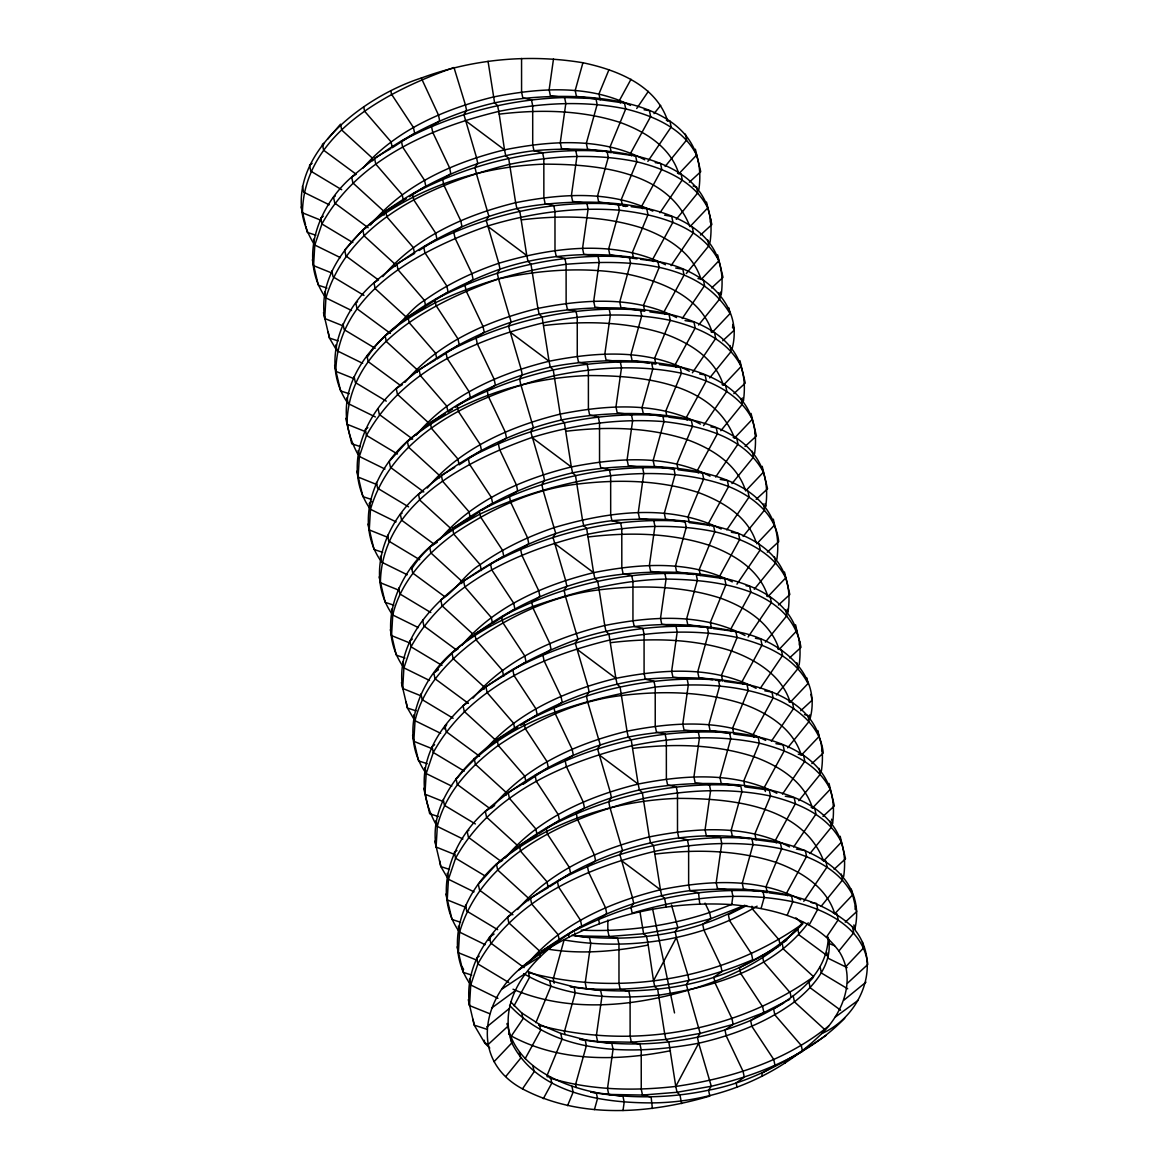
<?xml version="1.0" encoding="UTF-8"?>
<svg xmlns="http://www.w3.org/2000/svg" width="1169" height="1169" viewBox="0 0 1169 1169"><rect width="100%" height="100%" fill="white"/><g stroke="black" fill="none" stroke-linecap="round" stroke-linejoin="round"><path stroke-width="1.5" d="M853.896 924.898L854.817 929.297C868.669 869.751 800.239 840.964 751.842 838.553C684.669 828.719 614.777 845.523 557.335 881.119L558.577 886.993L580.482 920.208L581.724 926.082C541.7 948.673 494.531 992.145 511.803 1042.938C537.185 1093.41 601.407 1102.981 652.375 1102.893C715.063 1102.352 776.961 1077.497 821.807 1033.542C861.553 1016.139 883.779 961.926 852.479 926.9C809.269 887.622 744.974 886.701 689.885 890.646C626.438 898.829 566.79 928.128 518.729 969.832C480.24 1003.499 472.232 1061.905 522.485 1088.88C579.926 1119.244 649.321 1113.911 709.817 1096.069L708.575 1090.195L711.307 1086.264C760.128 1074.472 809.138 1054.833 844.749 1018.228M314.242 244.379C267.613 169.315 356.413 98.81 421.293 78.045C472.612 59.064 528.958 53.759 582.922 62.746C616.779 69.862 656.014 85.074 667.689 120.977M325.377 297.233C298.08 258.013 318.436 205.846 351.664 177.06C392.579 141.654 441.721 115.073 494.604 102.857C559.498 89.37 713.002 88.259 698.901 189.378M343.248 325.961L324.719 318.494C317.413 273.736 352.307 235.773 385.653 211.063C429.871 180.26 480.094 157.289 533.955 150.713C596.672 145.029 723.596 150.523 710.036 242.231M324.719 318.494L325.932 297.89L324.69 292.016M347.646 402.94C320.35 363.72 340.705 311.538 373.934 282.752C414.849 247.36 463.991 220.78 516.888 208.564C581.767 195.077 735.272 193.966 721.171 295.085L720.557 292.148M357.904 454.288C308.382 362.931 428.775 294.939 500.025 269.133C550.847 252.08 605.644 250.634 657.899 261.622C698.77 268.183 744.068 301.544 732.305 347.938M369.93 508.632C342.634 469.427 362.989 417.245 396.203 388.459C437.133 353.067 486.26 326.487 539.157 314.271C604.052 300.784 757.541 299.673 743.44 400.777L742.826 397.855M380.188 559.995C354.046 520.863 374.694 469.777 407.353 441.312C448.268 405.921 497.409 379.341 550.292 367.124C615.186 353.623 768.691 352.527 754.589 453.63M392.199 614.339C364.903 575.119 385.259 522.952 418.487 494.166C459.402 458.774 508.544 432.179 561.427 419.978C626.321 406.476 779.825 405.38 765.724 506.484L765.096 503.547M402.457 665.687C376.33 626.569 396.978 575.484 429.622 547.019C470.537 511.627 519.679 485.033 572.576 472.831C637.456 459.329 790.96 458.233 776.859 559.337M421.205 695.92L402.677 688.453C395.37 643.695 430.265 605.732 463.625 581.022C507.828 550.234 558.066 527.248 611.913 520.687C674.63 515.003 801.554 520.497 787.994 612.191L787.38 609.254M402.677 688.453L403.904 667.85L402.662 661.975M424.727 771.394C398.6 732.262 419.247 681.176 451.892 652.726C492.821 617.32 541.948 590.74 594.846 578.523C659.74 565.036 813.229 563.94 799.128 665.044M436.753 825.752C384.806 734.278 506.294 664.825 577.983 639.092C628.805 622.04 683.602 620.607 735.856 631.581C776.742 638.142 822.041 671.503 810.278 717.898L809.649 714.96M454.624 854.481L436.095 847.014C428.789 802.255 463.684 764.292 497.03 739.568C541.247 708.779 591.47 685.808 645.332 679.233C708.049 673.549 834.973 679.043 821.412 770.751M436.095 847.014L437.308 826.41L436.066 820.536M459.022 931.445C431.726 892.239 452.082 840.058 485.31 811.271C526.225 775.88 575.367 749.3 628.264 737.084C693.144 723.596 846.648 722.486 832.547 823.604L831.627 819.191M469.28 982.808C443.153 943.675 463.801 892.59 496.445 864.125C537.375 828.733 586.502 802.153 639.399 789.937C704.279 776.45 857.783 775.339 843.682 876.458M489.723 1013.713L469.5 1005.574C461.828 949.009 513.293 906.501 557.335 881.119C616.574 849.381 684.669 833.541 751.842 838.553L753.084 844.427L742.257 883.282L743.499 889.141L758.769 891.362M469.5 1005.574L470.727 984.97L469.485 979.096M710.27 222.212L710.635 218.691M732.539 327.919L732.905 324.383L734.147 330.257L722.734 340.778M754.823 433.626L755.189 430.09M799.362 645.04L799.742 641.503M821.646 750.732L822.012 747.21M855.05 909.292L855.43 905.756M579.853 1039.343C637.105 1049.338 697.016 1043.113 750.63 1020.479C784.618 1004.522 826.673 979.929 828.266 937.816C833.833 963.943 813.361 986.68 794.467 1001.848C766.177 1022.773 732.773 1035.427 698.682 1043.216C635.337 1055.023 556.882 1056.133 509.538 1005.325M553.492 58.961L549.138 89.823L550.38 95.697L564.583 97.524L595.912 98.62L597.154 104.494L586.327 143.349L587.569 149.223L602.839 151.444M623.004 1110.55L624.188 1102.133L622.96 1096.259L590.973 1092.036M512.227 914.114L507.58 916.978L508.822 922.852L539.128 950.587L540.356 956.461L518.729 969.832C577.778 921.347 656.014 899.969 731.706 904.587L732.89 896.17L731.648 890.31L717.445 888.469L716.202 882.595L721.755 843.331L720.513 837.457L706.31 835.616L705.068 829.756L710.62 790.478L709.378 784.604L695.16 782.777L693.933 776.903L699.471 737.624L698.244 731.75L684.026 729.924L682.784 724.049L688.336 684.771L687.109 678.897L672.891 677.07L671.649 671.196L677.202 631.918L675.96 626.043L661.756 624.217L660.514 618.343L666.067 579.064L664.825 573.19L650.622 571.363L649.379 565.489L654.932 526.211L653.69 520.337L639.472 518.51L638.245 512.636L643.783 473.357L642.555 467.483L628.337 465.657L627.095 459.782L632.648 420.504L631.421 414.644L617.203 412.803L615.961 406.929L621.513 367.665L620.271 361.791L606.068 359.95L604.826 354.09L610.379 314.812L609.137 308.937L594.933 307.096L593.691 301.237L599.244 261.958L598.002 256.084L583.784 254.257L582.557 248.383L588.095 209.105L586.867 203.231L572.649 201.404L571.407 195.53L576.96 156.251L575.732 150.377L561.515 148.551L560.272 142.676L565.825 103.398L564.583 97.524C507.77 99.277 451.468 114.197 401.405 141.186L402.647 147.06L424.552 180.289L425.794 186.163L409.398 196.728M821.807 1033.542C843.156 1012.719 856.745 978.234 838.889 951.025C814.355 917.694 770.619 908.269 731.706 904.587M582.922 62.746L575.192 90.495L576.434 96.369L624.48 103.062L625.722 108.936L610.086 146.797L611.329 152.671L606.229 151.926M594.422 1109.629L597.52 1098.524L596.278 1092.65C559.147 1085.124 514.331 1065.529 507.361 1023.81M761.121 908.371L764.219 897.281L762.977 891.406C695.803 886.38 627.709 902.22 568.47 933.973L569.098 936.91M609.005 69.614L598.952 93.944L600.179 99.818M535.899 1022.67L550.877 986.431L549.635 980.557L528.3 971.541L529.528 977.416L514.053 1005.778M547.048 1075.524L562.011 1039.285L560.769 1033.411L539.435 1024.395L521.769 1012.968L510.751 1001.921M567.564 1105.655L573.146 1092.138L571.904 1086.264M787.205 915.239L792.787 901.708L791.545 895.849L768.983 892.824M681.615 1103.58L679.963 1094.973L677.026 1092.284L675.784 1086.425L668.829 1042.12L665.892 1039.446L664.65 1033.571L657.679 989.266L654.757 986.592L653.515 980.718L676.398 937.509L675.171 931.635L677.888 927.718L710.884 918.659L744.843 905.23M549.81 1078.023C590.535 1090.341 633.759 1091.174 675.784 1086.425L698.682 1043.216L697.44 1037.341L700.173 1033.411L733.168 1024.365L763.883 1012.588L789.762 999.349M631.012 79.258L619.672 100.037L620.286 102.96M525.188 1058.632L540.663 1030.269L539.435 1024.395M543.307 1098.699L551.812 1083.122L550.57 1077.248L547.004 1076.649M809.211 924.884L817.716 909.307L816.473 903.432L811.125 902.541M322.498 146.14L324.164 143.188L322.396 144.357L323.638 150.231L355.551 173.786M367.051 357.553C383.037 332.186 409.734 316.682 435.438 302.683C476.704 283.336 521.023 270.682 566.103 264.267C621.762 259.942 697.484 259.065 730.026 313.613L712.242 332.391C700.567 296.488 661.333 281.261 627.475 274.16C584.705 266.605 540.779 269.674 498.535 278.923C433.567 301.792 348.084 344.855 346.988 424.201L365.517 431.668M411.605 568.967C427.591 543.585 454.288 528.096 479.991 514.097C521.242 494.735 565.577 482.096 610.656 475.681C650.154 471.545 691.011 472.568 728.608 486.494C752.354 496.124 776.084 514.345 778.7 541.671L767.288 552.192M444.191 729.003L446.675 724.561L444.907 725.73L446.149 731.604L479.509 756.226M488.744 940.402L491.228 935.96M636.71 108.512L648.371 91.328M647.86 161.366L671.167 126.997L669.925 121.123L666.374 120.378M659.959 212.787L682.301 179.851L681.074 173.976L677.509 173.231M671.094 265.641L693.436 232.704L692.209 226.83M682.243 318.494L704.586 285.557L703.343 279.683L698.01 278.558M692.399 372.779L715.72 338.411L714.478 332.537L710.927 331.791M703.548 425.618L726.855 391.264L725.613 385.39L722.062 384.645M715.647 477.04L737.99 444.118L736.762 438.243L733.197 437.484M726.782 529.893L749.124 496.971L747.897 491.097M736.952 584.179L760.274 549.81L759.032 543.95M748.087 637.032L771.408 602.663L770.166 596.789L766.616 596.044M508.573 1033.951L511.35 1036.026L522.996 1018.842L521.769 1012.968M760.201 688.453L782.543 655.517L781.301 649.643L777.75 648.897M522.485 1088.88L534.145 1071.695L532.903 1065.821M771.335 741.307L793.678 708.37L792.45 702.496L788.885 701.751M782.47 794.16L804.813 761.224L803.585 755.349L798.252 754.224M793.619 847.014L815.962 814.077L814.72 808.203L811.169 807.458M803.775 901.284L827.097 866.93L825.855 861.056L822.304 860.311M826.571 936.968L838.231 919.784L836.989 913.91L833.439 913.164M513.016 989.222C568.046 1012.763 631.348 1006.874 687.547 990.362C730.698 978.044 773.732 957.338 802.884 922.326M808.217 922.838C773.776 969.247 713.689 987.001 658.921 995.14C613.316 999.583 563.999 997.493 523.639 973.602M654.012 113.612L660.69 105.4M665.146 166.466L686.641 139.988L685.414 134.114M676.281 219.319L697.791 192.841L696.549 186.967L693.085 186.061M686.305 273.546L708.925 245.695L707.683 239.82M698.565 325.026L720.06 298.548L718.818 292.674M709.7 377.879L731.195 351.401L729.953 345.527M720.835 430.733L742.33 404.255L741.102 398.381M731.969 483.586L753.479 457.108L752.237 451.234M743.119 536.425L764.614 509.962L763.372 504.087M754.253 589.278L775.748 562.8L774.506 556.941M765.388 642.132L786.883 615.654L785.641 609.78M776.523 694.985L798.018 668.507L796.79 662.633M505.841 1076.444L520.673 1058.179L519.431 1052.305M787.658 747.839L809.167 721.361L807.925 715.486L804.462 714.58M798.807 800.692L820.302 774.214L819.06 768.34M809.942 853.545L831.437 827.067L830.195 821.193M821.076 906.399L842.571 879.921L841.329 874.047M838.889 951.025L853.706 932.774L852.479 926.9M802.869 923.744C743.937 984.137 651.25 999.597 570.487 986.709M812.893 977.971L808.904 981.872L810.146 987.747L840.613 1010.221M327.671 139.111L340.515 124.206L341.757 130.08L372.063 157.815L372.677 160.752M435.54 671.707C459.315 639.531 496.591 621.47 532.669 606.565C575.703 591.631 620.286 580.014 666.067 579.064C715.048 579.678 790.565 587.788 800.97 647.378L789.557 657.884M811.841 763.591L823.254 753.07C820.638 725.759 796.893 707.523 773.162 697.893C735.549 683.982 694.693 682.944 655.21 687.08C584.398 699.383 505.198 719.183 457.81 777.4L456.042 778.583L457.284 784.457L489.197 808.013M362.799 168.292C395.97 129.803 444.98 108.951 493.376 96.983C538.354 88.07 588.328 84.139 630.515 105.429M370.456 225.076C403.773 184.293 454.405 162.126 504.511 149.837C550.57 140.66 601.991 136.89 644.747 159.817M382.745 276.629C416.003 236.576 466.124 214.877 515.646 202.69C560.623 193.776 610.598 189.846 652.799 211.136M405.029 382.321C438.287 342.283 488.394 320.584 537.915 308.397C583.448 299.352 634.139 295.479 676.617 317.603M416.164 435.175C449.422 395.137 499.543 373.437 549.065 361.25C595.123 352.059 646.53 348.304 689.301 371.231M427.299 488.028C460.557 447.99 510.678 426.29 560.199 414.104C606.258 404.912 657.679 401.157 700.436 424.084M439.602 539.567C472.802 500.288 522.382 479.027 571.334 466.957C616.852 457.912 667.557 454.04 710.036 476.163M461.872 645.273C495.072 605.995 544.666 584.734 593.604 572.664C639.136 563.619 689.827 559.732 732.305 581.87M473.007 698.127C506.221 658.848 555.801 637.587 604.753 625.503C650.812 616.326 702.218 612.556 744.989 635.483M485.31 749.665C518.481 711.176 567.491 690.324 615.888 678.356C661.946 669.179 713.368 665.409 756.124 688.336M491.813 807.764C525.217 766.25 576.332 743.586 627.022 731.209C672.54 722.164 723.246 718.292 765.724 740.415M505.271 857.988C538.514 817.949 588.635 796.25 638.157 784.063C683.675 775.018 734.38 771.145 776.859 793.269M517.56 909.54C550.76 870.247 600.355 849.001 649.292 836.916C695.365 827.725 746.772 823.97 789.543 846.897M529.864 961.079C563.034 922.575 612.045 901.737 660.441 889.77C706.5 880.578 757.907 876.823 800.677 899.75M756.796 543.79L774.565 525.027L773.337 519.153M806.742 677.713L807.984 683.573L790.2 702.35C781.988 675.624 756.401 659.988 731.516 650.972C692.53 638.435 650.914 637.821 610.569 642.672M494.034 1061.7L511.803 1042.938L510.575 1037.064M845.888 966.602L863.672 947.84L862.43 941.966M689.33 182.218L700.728 171.711L695.365 149.194M700.465 235.071L711.877 224.55L706.5 202.047M711.6 287.925L723.012 277.404L717.649 254.886M733.869 393.632L745.281 383.111L739.919 360.593M745.018 446.485L756.416 435.964L751.053 413.446M756.153 499.338L767.565 488.817L762.188 466.299M778.422 605.045L789.835 594.524L784.472 572.006M800.707 710.737L812.104 700.231L810.877 694.357M487.517 1045.071L507.799 1026.367L507.185 1023.43M822.976 816.444L834.388 805.923L829.026 783.405M834.111 869.298L845.523 858.777L840.16 836.259M845.245 922.151L856.658 911.63L851.295 889.112M847.51 983.187L867.793 964.483C863.628 927.426 825.139 909.175 792.787 901.708C739.407 890.807 683.923 897.485 632.181 913.15L630.939 907.276L633.671 903.345L632.429 897.485L619.804 854.422L622.536 850.506L609.911 807.443L608.669 801.569L611.402 797.653L610.16 791.778L597.534 748.715L600.252 744.799L587.627 701.736L586.4 695.862L589.118 691.946L587.89 686.071L575.25 643.023L577.983 639.092L565.358 596.044L564.116 590.17L566.848 586.239L565.606 580.365L552.981 537.316L555.713 533.385L543.088 490.337L541.846 484.463L544.564 480.532L543.337 474.658L530.711 431.609L533.429 427.679L520.804 384.63L519.562 378.756L522.295 374.84L521.053 368.966L508.427 325.903L511.16 321.986L498.535 278.923L497.293 273.049L500.025 269.133L498.783 263.259L486.158 220.196L488.876 216.28L476.251 173.217L475.023 167.357L477.741 163.426L476.514 157.552L463.874 114.504L466.606 110.573L465.364 104.699L453.981 67.524C389.014 90.378 303.545 133.456 302.435 212.787L320.964 220.254M675.784 1086.425C730.333 1078.417 785.641 1061.335 828.777 1025.9M538.675 1025.169C631.012 1050.171 735.579 1032.359 813.624 976.729L783.332 948.994L782.09 943.12L798.164 929.063M421.629 309.697L425.706 306.278L424.464 300.418L398.03 269.776L396.788 263.902L414.571 253.439L413.329 247.565L386.895 216.923L385.653 211.063L406.417 198.657M466.183 521.111L479.202 511.92M523.23 784.224L548.305 767.536L547.063 761.662L525.159 728.433L523.931 722.559C583.156 690.821 651.25 674.981 718.438 679.993L719.666 685.867L708.852 724.722L710.08 730.596L730.45 733.548M371.654 501.457L369.243 503.43L370.485 509.289L369.258 529.908L387.787 537.36M486.655 1027.01L508.763 1008.949M843.843 1000.211L865.966 982.15M312.123 163.382L309.566 165.267L310.793 171.127L341.728 189.729M323.258 216.236L320.701 218.106L321.928 223.98L314.797 245.037L313.57 265.641L332.098 273.108M367.811 427.649L365.254 429.52L366.481 435.394L359.351 456.451L358.123 477.054L376.652 484.521M412.365 639.048L409.793 640.933L411.035 646.808L403.904 667.85L429.505 680.46M434.634 744.755L432.077 746.626L433.304 752.5L426.174 773.557L424.946 794.16L443.475 801.627M456.918 850.462L454.346 852.333L455.589 858.207L448.443 879.263L447.23 899.867L465.759 907.334M479.188 956.154L476.631 958.039L477.858 963.914L470.727 984.97L497.921 998.355M491.608 1008.073L514.667 991.166M835.148 1017.176L858.207 1000.269M335.298 196.041L333.53 197.21L334.772 203.085L368.133 227.707M357.568 301.734L355.8 302.917L357.042 308.791L390.417 333.413M368.703 354.587L366.949 355.771L368.177 361.645L400.105 385.185M402.121 513.147L400.353 514.331L401.595 520.19L433.509 543.746M413.256 566.001L411.488 567.17L412.73 573.044L444.658 596.599M438.404 669.793L433.772 672.876L435.014 678.751L468.374 703.373M468.944 830.253L467.176 831.437L468.418 837.311L500.347 860.852M494.092 934.046L489.46 937.143L490.702 943.018L524.063 967.625M502.363 988.813L525.305 973.499M757.103 906.165C699.72 940.081 629.594 951.055 564.101 939.964L553.288 978.818L554.208 983.217M419.043 250.546L436.928 239.017L435.686 233.142L413.782 199.914L412.555 194.039C471.779 162.301 539.873 146.461 607.062 151.473L608.289 157.347L597.476 196.202L598.703 202.076L620.768 205.276M427.196 305.328L448.063 291.87L446.821 285.996L424.917 252.767L423.689 246.893C482.914 215.154 551.008 199.315 618.196 204.327L619.424 210.201L608.611 249.055L609.838 254.93L637.076 258.846M452.447 409.106L447.975 411.985L446.748 406.111L420.314 375.483L419.072 369.609L435.365 360.008M455.428 407.177L470.347 397.562L469.105 391.688L447.201 358.474L445.959 352.6C505.198 320.861 573.292 305.021 640.466 310.033L641.708 315.908L630.88 354.762L632.122 360.622L649.087 363.091M482.183 510.005L492.617 503.269L491.375 497.395L469.47 464.181L468.243 458.306C527.467 426.553 595.562 410.714 662.75 415.74L663.977 421.614L653.164 460.454L654.392 466.329L674.761 469.295M693.641 574.505L676.676 572.036L675.434 566.161L686.261 527.321L685.019 521.447C617.831 516.42 549.751 532.26 490.512 564.013L491.754 569.873L513.659 603.102L514.886 608.976L492.529 623.398L491.301 617.524L464.853 586.896L463.625 581.022L503.751 556.123L502.509 550.248L480.605 517.034L479.378 511.16C538.602 479.407 606.696 463.567 673.885 468.594L675.112 474.468L664.299 513.308L665.526 519.182L684.201 521.9M541.89 952.457L541.583 950.981L559.352 940.504L558.124 934.63L531.69 904.002L530.448 898.128L548.217 887.651L546.99 881.777L520.541 851.149L519.314 845.275L537.082 834.798L535.84 828.938L509.406 798.295L508.164 792.421L525.948 781.959L524.706 776.084L498.272 745.442L497.03 739.568L514.813 729.105L513.571 723.231L487.137 692.589L485.895 686.729L526.035 661.829L524.793 655.955L502.889 622.726L501.647 616.852C560.886 585.114 628.98 569.274 696.154 574.3L697.396 580.16L686.568 619.015L687.81 624.889L703.08 627.11M514.813 729.105L517.794 727.176M520.775 725.248L537.17 714.683L535.928 708.809L514.024 675.58L512.782 669.705C572.021 637.967 640.115 622.127 707.289 627.139L708.531 633.013L697.703 671.868L698.945 677.742L712.52 679.715M538.573 833.848L559.44 820.375L558.197 814.515L536.293 781.287L535.066 775.412C594.29 743.674 662.385 727.834 729.573 732.846L730.8 738.72L719.987 777.575L721.215 783.449L739.889 786.152M549.708 886.701L570.574 873.228L569.347 867.369L547.443 834.14L546.201 828.266C605.44 796.527 673.519 780.687 740.708 785.7L741.95 791.574L731.122 830.428L732.364 836.288L749.329 838.757M356.297 174.196L351.664 177.06L352.892 182.919L383.198 210.668L384.119 215.067M365.882 227.999L362.799 229.913L344.665 250.064L345.907 255.938L377.821 279.493M378.566 279.888L373.934 282.752L375.176 288.626L405.468 316.361L406.081 319.298M402.384 384.645L396.203 388.459L397.445 394.333L427.752 422.067L428.365 425.005M411.985 438.448L407.353 441.312L389.219 461.477L390.461 467.352L423.821 491.959M423.12 491.301L418.487 494.166L419.715 500.04L450.021 527.774L450.635 530.711M437.352 542.241L429.622 547.019L430.864 552.893L461.156 580.628L461.77 583.565M458.073 648.897L451.892 652.726L453.134 658.6L483.44 686.335L484.054 689.272M467.673 702.701L463.041 705.579L464.268 711.439L494.575 739.173L495.188 742.11M494.589 805.543L485.31 811.271L486.552 817.146L516.844 844.88L517.458 847.817M502.626 860.311L496.445 864.125L478.326 884.29L479.553 890.164L512.928 914.786M782.09 943.12L786.722 940.256M826.001 1035.456C789.981 1059.742 751.945 1082.173 708.575 1090.195C669.895 1098.509 629.93 1098.728 590.988 1092.182M741.599 906.896C691.873 934.995 631.581 942.594 575.323 935.872L574.71 932.935M390.811 148.609L374.518 158.21L375.76 164.084L402.194 194.712L403.437 200.586M425.706 306.278L407.937 316.755L409.165 322.629L435.613 353.257L436.841 359.131L459.198 344.709L457.97 338.849L436.066 305.62L434.824 299.746C494.063 268.008 562.143 252.168 629.331 257.18L630.573 263.054L619.745 301.909L620.987 307.783L644.733 311.232L643.505 305.357L659.141 267.496L657.899 261.622L640.539 259.299M445.024 413.738L430.207 422.462L431.449 428.336L457.883 458.964L459.125 464.838L481.482 450.416L480.24 444.541L458.336 411.327L457.094 405.453C516.333 373.715 584.427 357.875 651.601 362.887L652.843 368.761L642.015 407.601L643.257 413.475L665.322 416.69M454.683 467.454L441.341 475.315L442.583 481.19L469.017 511.817L470.259 517.692L452.476 528.169L453.718 534.043L480.152 564.671L481.394 570.545M491.053 624.275L474.76 633.876L476.002 639.75L502.436 670.378L503.664 676.252M774.331 949.155L762.48 956.14L763.708 962.014L790.156 992.642L791.077 997.055M783.975 1002.885L773.615 1008.993L774.842 1014.867L801.291 1045.495L802.519 1051.369L784.75 1061.847L785.057 1063.308M778.627 946.495L739.495 967.625L740.737 973.499L762.641 1006.728L763.883 1012.588L750.63 1020.479L751.872 1026.353L773.776 1059.567L775.018 1065.441L761.779 1073.332L762.393 1076.269M746.743 905.58L728.36 914.772L729.602 920.646L751.506 953.875L752.734 959.749C700.523 982.15 643.169 992.013 586.473 988.726L585.231 982.851L590.783 943.573L589.541 937.699L571.758 935.302M732.276 904.119C684.654 923.7 632.619 932.467 581.198 930.129M499.192 114.153C539.537 109.301 581.154 109.915 620.14 122.453C645.025 131.469 670.611 147.104 678.824 173.83L696.607 155.053C683.047 128.195 653.413 115.789 625.722 108.936C583.813 100.271 540.473 102.901 498.783 111.406C430.426 127.859 357.378 159.627 321.928 223.98L352.863 242.582M521.462 219.86C561.807 215.008 603.438 215.622 642.409 228.16C667.309 237.175 692.896 252.811 701.108 279.537L718.877 260.76C699.968 225.032 656.496 214.555 619.424 210.201C574.87 206.679 530.039 213.065 487.4 226.07C422.418 248.939 336.95 292.002 335.854 371.347L354.382 378.814M543.746 325.567C584.091 320.715 625.707 321.314 664.693 333.866C689.578 342.882 715.165 358.503 723.377 385.244L741.161 366.467C727.6 339.609 697.966 327.203 670.275 320.35C628.367 311.685 585.026 314.315 543.337 322.819C474.979 339.258 401.931 371.026 366.481 435.394L397.416 453.981M566.015 431.273C606.36 426.407 647.991 427.021 686.963 439.573C711.848 448.589 737.434 464.21 745.647 490.936L763.43 472.174C744.521 436.446 701.049 425.969 663.977 421.614C619.409 418.093 574.593 424.479 531.939 437.484C466.972 460.352 381.503 503.415 380.407 582.761L398.936 590.213M588.285 536.966C628.63 532.114 670.261 532.728 709.232 545.28C734.132 554.296 759.718 569.917 767.931 596.643L785.714 577.881C772.154 551.008 742.505 538.617 714.829 531.749C672.92 523.084 629.58 525.714 587.875 534.233C519.533 550.672 446.485 582.44 411.035 646.808L441.955 665.395M807.984 683.573C794.423 656.715 764.789 644.309 737.098 637.456C695.19 628.79 651.849 631.421 610.16 639.925C541.802 656.379 468.754 688.146 433.304 752.5L464.239 771.102M632.838 748.379C673.183 743.528 714.814 744.142 753.786 756.679C778.686 765.695 804.272 781.33 812.484 808.057L830.253 789.28C816.707 762.422 787.058 750.016 759.368 743.163C717.474 734.497 674.133 737.128 632.429 745.632C564.072 762.086 491.038 793.839 455.589 858.207L484.96 875.873M655.122 854.086C695.467 849.22 737.084 849.834 776.07 862.386C800.955 871.402 826.541 887.023 834.754 913.763L852.537 894.986C838.977 868.129 809.343 855.723 781.652 848.869C739.743 840.19 696.403 842.834 654.713 851.339C586.356 867.778 513.308 899.545 477.858 963.914L508.793 982.501M665.482 264.749C613.842 238.827 552.192 247.448 498.783 263.259C472.437 272.202 447.186 284.272 424.464 300.418C409.033 309.712 400.222 326.429 385.069 335.605L386.311 341.48L416.602 369.214L417.231 372.151M529.25 972.74C621.134 997.113 724.941 979.169 802.489 923.875L795.899 917.855M648.196 945.034C615.464 951.405 581.577 954.547 548.48 949.213M670.465 1050.726C617.802 1061.16 559.776 1062.212 511.35 1036.026M575.323 935.872L609.078 936.501L643.608 933.739L677.888 927.718L671.474 904.938M570.457 986.534L600.676 990.552L601.918 996.426L596.365 1035.705L597.607 1041.579L631.348 1042.207L665.892 1039.446L700.173 1033.411L686.305 984.488L689.038 980.557L687.796 974.698L676.398 937.509M579.824 1039.183L611.811 1043.406L613.053 1049.28L607.5 1088.558L608.742 1094.432L642.497 1095.061L677.026 1092.284L711.307 1086.264L698.682 1043.216M613.053 152.905L635.629 155.915L636.857 161.79L621.221 199.651L622.463 205.525L625.912 206.533M622.463 205.525L627.665 206.226M631.143 206.679L646.764 208.769L647.991 214.643L632.356 252.504L633.598 258.378M649.949 311.918L669.033 314.476L670.275 320.35L654.64 358.211L655.867 364.085L652.477 363.588M659.345 364.538L680.168 367.329L681.41 373.189L665.775 411.064L667.017 416.938M668.741 417.158L691.303 420.168L692.545 426.042L676.909 463.918L678.152 469.777L702.452 473.021L703.68 478.895L688.044 516.756L689.286 522.631L713.587 525.875L714.829 531.749L699.194 569.61L700.421 575.484L724.722 578.728L725.964 584.602L710.328 622.463L711.556 628.337L706.471 627.607M713.295 628.571L735.856 631.581L737.098 637.456L721.463 675.317L722.705 681.191M724.429 681.425L746.991 684.435L748.233 690.309L732.598 728.17L733.84 734.044L758.14 737.288L759.368 743.163L743.732 781.024L744.974 786.898L769.275 790.142L770.517 796.016L754.882 833.877L756.109 839.751L780.41 842.995L781.652 848.869L766.016 886.73L767.244 892.605L762.159 891.859M697.031 575.002L700.421 575.484M715.91 680.212L721.01 680.942M752.719 839.254L756.109 839.751M644.061 109.769L649.409 110.66L650.651 116.535L630.807 152.876L631.421 155.813M655.21 162.623L660.543 163.514L661.786 169.373L641.942 205.729L642.555 208.667M664.562 215.169L671.693 216.353L672.92 222.227L653.076 258.583L653.705 261.52M675.697 268.022L682.828 269.206L684.055 275.08L664.226 311.436L664.84 314.373M685.049 320.584L693.962 322.06L695.204 327.934L675.361 364.29L675.974 367.227M699.749 374.022L705.097 374.913L706.339 380.787L686.495 417.143L687.109 420.08M710.898 426.875L716.232 427.766L717.474 433.641L697.63 469.996L698.244 472.934M720.25 479.436L727.381 480.62L728.608 486.494L708.765 522.85L709.393 525.787M731.385 532.29L738.516 533.473L739.743 539.347L719.914 575.703L720.528 578.64M746.085 585.727L749.65 586.327L750.893 592.201L731.049 628.557L731.662 631.479M755.437 638.289L760.785 639.18L762.027 645.04L742.183 681.395L742.797 684.333M764.804 690.835L771.92 692.033L773.162 697.893L753.318 734.249L753.932 737.186M775.938 743.689L783.069 744.872L784.297 750.746L764.453 787.102L765.388 791.515M785.29 796.25L794.204 797.726L795.431 803.6L775.602 839.956L776.216 842.893M796.425 849.103L805.339 850.579L806.581 856.453L786.737 892.809L787.351 895.746M549.635 980.557L574.008 986.943L575.236 992.817L564.422 1031.672L565.036 1034.609M560.769 1033.411L585.143 1039.796L586.385 1045.67L575.557 1084.525L576.171 1087.462M488.291 1044.078L484.828 1043.157L474.249 1025.155L468.272 999.7M315.835 235.203L307.184 232.368L305.942 226.494M326.969 288.056L318.319 285.221L312.342 259.766M338.104 340.91L329.468 338.075L323.477 312.62M349.239 393.763L340.603 390.928L334.612 365.473M360.388 446.616L351.737 443.782L345.746 418.327M371.523 499.47L362.872 496.635L356.896 471.18M382.658 552.323L374.007 549.488L368.03 524.033M393.792 605.177L385.156 602.342L379.165 576.887M404.927 658.03L396.291 655.195L390.3 629.74M416.076 710.869L407.426 708.034L401.435 682.594M427.211 763.722L418.56 760.887L412.584 735.433M438.346 816.576L429.695 813.741L423.719 788.286M449.481 869.429L440.845 866.594L434.853 841.139M460.615 922.283L451.979 919.448L445.988 893.993M471.765 975.136L463.114 972.301L457.123 946.846M486.362 1029.115L474.249 1025.155L473.007 1019.28M410.071 643.067L391.542 635.6L392.755 614.996L391.527 609.122M432.34 748.774L413.811 741.307L415.039 720.703L413.797 714.829M834.549 945.721L829.508 943.69L827.813 936.866M476.894 960.187L458.365 952.72L459.592 932.117L458.35 926.243M329.263 204.794L303.662 192.184L302.42 186.309M340.398 257.633L314.797 245.037L313.555 239.163M351.533 310.486L325.932 297.89C349.37 219.027 436.841 182.554 509.918 164.259C551.622 155.755 594.963 153.124 636.857 161.79C664.547 168.643 694.181 181.049 707.742 207.907L689.958 226.684C668.405 170.279 595.679 164.171 543.833 164.157C478.632 166.495 413.505 188.311 362.799 229.913L364.027 235.773L394.333 263.507L394.947 266.444M362.668 363.34L337.067 350.744L335.839 344.87M375.41 416.982L348.216 403.597L346.974 397.723M384.952 469.047L359.351 456.451L358.109 450.576M396.086 521.9L370.485 509.289C393.924 430.44 481.394 393.968 554.471 375.673C596.161 367.168 639.501 364.523 681.41 373.189C709.101 380.057 738.735 392.448 752.295 419.32L734.512 438.097C712.944 381.693 640.232 375.585 588.387 375.556C523.186 377.908 458.058 399.725 407.353 441.312L408.58 447.186L438.886 474.921L439.5 477.858M407.221 574.753L381.62 562.143L380.378 556.269M418.356 627.607L392.755 614.996C400.879 580.818 426.364 554.471 453.718 534.043C490.732 509.056 532.392 489.285 577.15 484.127C617.495 479.261 659.126 479.874 698.098 492.427C722.325 501.355 747.736 516.216 756.095 542.241M440.64 733.314L415.039 720.703C423.163 686.51 448.648 660.178 476.002 639.75C513.001 614.748 554.661 594.992 599.434 589.819C639.779 584.968 681.395 585.581 720.382 598.119C745.267 607.135 770.853 622.77 779.065 649.496L796.849 630.734L795.607 624.86M847.116 967.611L827.915 958.171L826.688 952.297M451.775 786.152L426.174 773.557L424.931 767.682M462.909 839.006L437.308 826.41C445.433 792.217 470.917 765.885 498.272 745.442C535.285 720.455 576.945 700.699 621.703 695.526C662.049 690.674 703.68 691.288 742.651 703.826C767.536 712.842 793.123 728.477 801.335 755.203L819.118 736.426L817.876 730.552M474.044 891.859L448.443 879.263L447.216 873.389M485.193 944.713L459.592 932.117C483.016 853.253 570.487 816.78 643.564 798.485C685.268 789.981 728.608 787.351 770.517 796.016C798.193 802.869 827.842 815.275 841.402 842.133L823.619 860.91C802.051 804.506 729.339 798.398 677.494 798.383C612.293 800.721 547.165 822.538 496.445 864.125L497.687 869.999L527.979 897.734L528.607 900.671M721.171 529.016C669.53 503.079 607.88 511.701 554.471 527.511C528.125 536.469 502.875 548.539 480.152 564.671C464.721 573.979 455.91 590.681 440.757 599.872L441.999 605.747L472.291 633.481L472.919 636.418M363.997 295.436L333.077 276.834L331.835 270.96M375.132 348.289L344.212 329.687L342.97 323.813M386.267 401.128L355.347 382.541L354.105 376.666M408.551 506.835L377.616 488.247L376.389 482.373M419.686 559.688L388.766 541.101L387.523 535.227M430.82 612.541L399.9 593.954L398.658 588.08M453.104 718.248L422.17 699.646L420.942 693.787M847.686 988.813L821.398 973.017L820.17 967.143M475.374 823.955L444.454 805.353L443.212 799.479M497.643 929.647L466.723 911.06L465.481 905.186M412.686 439.106L379.326 414.498L378.084 408.624M455.793 649.453L423.865 625.897L422.637 620.023M826.571 955.234L798.997 934.893L797.769 929.019M465.116 120.378L504.511 149.837L505.739 155.711L508.676 158.385L515.646 202.69L516.888 208.564L519.81 211.238L526.781 255.543L528.023 261.418L530.96 264.092L537.915 308.397L539.157 314.271L542.095 316.945L549.065 361.25L550.292 367.124L553.229 369.799L560.199 414.104L561.427 419.978L564.364 422.652L571.334 466.957L572.576 472.831L575.499 475.505L582.469 519.81L583.711 525.685L586.648 528.359L593.604 572.664L594.846 578.523L597.783 581.212L604.753 625.503L605.98 631.377L608.917 634.051L615.888 678.356L617.115 684.23L620.052 686.904L627.022 731.209L628.264 737.084L631.187 739.758L638.157 784.063L639.399 789.937L642.336 792.611L649.292 836.916L650.534 842.791L653.471 845.465L660.441 889.77L661.669 895.644L664.606 898.318L666.257 906.939M487.4 226.07L526.781 255.543M509.669 331.777L549.065 361.25M531.939 437.484L571.334 466.957M554.223 543.19L593.604 572.664M576.492 648.883L615.888 678.356M598.776 754.589L638.157 784.063M621.046 860.296L660.441 889.77M824.773 1029.582L794.467 1001.848L793.225 995.973M489.782 1048.052L484.828 1043.157L484.214 1040.22M336.511 350.086L329.468 338.075L328.226 332.201M414.484 720.046L407.426 708.034L406.184 702.174M447.011 877.101L440.845 866.594L439.602 860.72M461.872 966.427L463.64 969.422M705.053 903.126L709.656 912.784L710.884 918.659L702.715 924.343L703.957 930.203L720.791 965.638L722.018 971.512L713.85 977.182L715.092 983.056L731.926 1018.491L733.168 1024.365L724.985 1030.035L726.227 1035.909L743.06 1071.345L744.302 1077.219L736.134 1082.889L737.054 1087.302M301.207 206.913L305.547 224.872M728.784 307.739L730.026 313.613M780.249 945.663L779.007 939.788L752.573 909.161L751.959 906.223M652.623 908.985L674.528 1012.924M421.293 78.045L438.448 114.942L439.676 120.816L431.507 126.486L432.749 132.36L449.583 167.795L450.81 173.67L442.642 179.339L443.884 185.213L460.718 220.649L461.96 226.508L453.777 232.193L455.019 238.067L471.852 273.488L473.094 279.362L464.926 285.046L466.153 290.92L482.987 326.341L484.229 332.215L476.061 337.899L477.288 343.774L494.136 379.194L495.364 385.069L487.195 390.753L488.437 396.627L505.271 432.048L506.498 437.922L498.33 443.606L499.572 449.466L516.406 484.901L517.648 490.775L509.465 496.46L510.707 502.319L527.54 537.755L528.783 543.629L520.614 549.298L521.842 555.173L538.675 590.608L539.917 596.482L531.749 602.152L532.976 608.026L549.825 643.461L551.052 649.336L542.884 655.005L544.126 660.88L560.959 696.315L562.187 702.174L554.018 707.859L555.26 713.733L572.094 749.154L573.336 755.028L565.153 760.712L566.395 766.586L583.229 802.007L584.471 807.881L576.302 813.566L577.53 819.44L594.363 854.86L595.606 860.735L587.437 866.419L588.665 872.293L605.513 907.714L606.74 913.588L598.572 919.272L599.492 923.671M390.899 91.27L391.513 94.207L413.417 127.436L414.659 133.31L392.287 147.732L391.06 141.858L364.626 111.23L363.691 106.817M506.323 794.964L505.709 792.027L475.403 764.292L474.176 758.418M653.515 980.718L647.787 942.287L646.545 936.413L643.608 933.739L639.984 911.805M504.511 149.837L498.783 111.406L497.541 105.546L494.604 102.857L488.058 61.299M699.763 904.075L698.521 892.619L689.885 890.646L688.643 884.772L688.629 845.64L687.387 839.766L678.751 837.793L677.509 831.919L677.479 792.787L676.252 786.912L667.601 784.94L666.374 779.065L666.345 739.933L665.117 734.059L656.467 732.086L655.239 726.212L655.21 687.08L653.968 681.206L645.332 679.233L644.09 673.373L644.075 634.226L642.833 628.352L634.197 626.379L632.955 620.52L632.94 581.373L631.698 575.499L623.062 573.541L621.82 567.666L621.791 528.52L620.564 522.66L611.913 520.687L610.686 514.813L610.656 475.681L609.429 469.806L600.778 467.834L599.551 461.96L599.522 422.827L598.28 416.953L589.644 414.98L588.402 409.106L588.387 369.974L587.145 364.1L578.509 362.127L577.267 356.253L577.252 317.12L576.01 311.246L567.374 309.274L566.132 303.399L566.103 264.267L564.875 258.393L556.225 256.42L554.997 250.546L554.968 211.414L553.741 205.539L545.09 203.567L543.863 197.693L543.833 158.56L542.591 152.686L533.955 150.713L532.713 144.854L532.699 105.707L531.457 99.833L522.821 97.875L521.579 92L521.564 58.45M652.375 1108.49L651.133 1097.019L642.497 1095.061L641.255 1089.187L641.226 1050.04L639.998 1044.18L631.348 1042.207L630.12 1036.333L630.091 997.201L628.849 991.327L620.213 989.354L618.986 983.48L618.956 944.347L617.714 938.473L609.078 936.501L607.836 930.626L607.836 920.032"/></g></svg>
